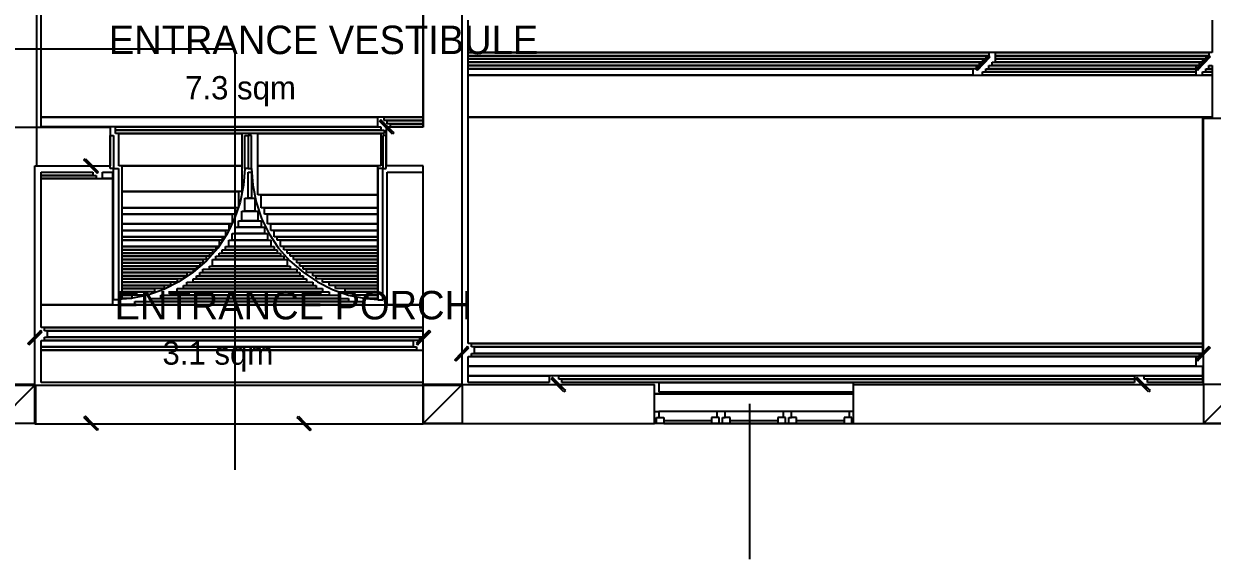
# Model space of a CAD drawing. Header units: millimetres. Extents: x -1419 to 55175, y -17366 to 3110.
# Drawn here: x 9290 to 18476, y -17366 to -13228 of the extents above; entities that cross this region are included whole.
import ezdxf

# ---------------------------------------------------------------- set-up
doc = ezdxf.new("R2010")
doc.units = ezdxf.units.MM
for name, color, linetype in [('COLUMN', 7, 'CONTINUOUS'), ('DOOR-EXISTING', 8, 'CONTINUOUS'), ('DOOR-NEW', 1, 'CONTINUOUS'), ('FLOW-PATIENT', 5, 'CONTINUOUS'), ('OPENING-CASED', 4, 'CONTINUOUS'), ('ROOM-AREA', 8, 'CONTINUOUS'), ('ROOM-TEXT', 7, 'CONTINUOUS'), ('WALL-EXISTING', 7, 'CONTINUOUS'), ('ZONE-COMMON', 8, 'CONTINUOUS'), ('ZONE-THEATRE', 1, 'CONTINUOUS')]:
    doc.layers.add(name, color=color, linetype=linetype)

msp = doc.modelspace()

# ---------------------------------------------------------------- linework, layer by layer
at = {"layer": 'COLUMN'}
for p, q in [((16649.3, -13575.9), (16750.4, -13474.7)), ((16750.4, -13474.7), (16662.4, -13585.7)), ((16750.4, -13474.7), (16662.4, -13585.7)), ((16662.4, -13585.7), (16760.2, -13484.5)), ((16760.2, -13484.5), (16750.4, -13474.7)), ((18450.3, -13474.7), (18352.4, -13575.9)), ((18362.2, -13585.7), (18450.3, -13474.7)), ((18362.2, -13585.7), (18450.3, -13474.7)), ((18460.1, -13484.5), (18362.2, -13585.7)), ((18450.3, -13474.7), (18460.1, -13484.5)), ((16662.4, -13585.7), (16649.3, -13575.9)), ((18352.4, -13575.9), (18362.2, -13585.7)), ((12049, -13970.7), (12039.2, -13980.5)), ((12039.2, -13980.5), (12150.1, -14071.8)), ((12039.2, -13980.5), (12150.1, -14071.8)), ((12140.3, -14081.6), (12039.2, -13980.5)), ((12150.1, -14071.8), (12049, -13970.7)), ((12150.1, -14071.8), (12140.3, -14081.6)), ((9755.3, -14280.6), (9768.4, -14270.8)), ((9866.3, -14372), (9755.3, -14280.6)), ((9755.3, -14280.6), (9856.5, -14381.8)), ((9866.3, -14372), (9755.3, -14280.6)), ((9768.4, -14270.8), (9866.3, -14372)), ((9856.5, -14381.8), (9866.3, -14372)), ((9321.4, -15699.9), (9422.5, -15598.7)), ((9422.5, -15598.7), (9331.2, -15709.7)), ((9422.5, -15598.7), (9331.2, -15709.7)), ((9331.2, -15709.7), (9432.3, -15608.5)), ((9432.3, -15608.5), (9422.5, -15598.7)), ((12420.9, -15598.7), (12323, -15699.9)), ((12332.8, -15709.7), (12420.9, -15598.7)), ((12332.8, -15709.7), (12420.9, -15598.7)), ((12434, -15608.5), (12332.8, -15709.7)), ((12420.9, -15598.7), (12434, -15608.5)), ((9331.2, -15709.7), (9321.4, -15699.9)), ((12323, -15699.9), (12332.8, -15709.7)), ((12623.2, -15823.9), (12721.1, -15722.7)), ((12721.1, -15722.7), (12633, -15833.6)), ((12721.1, -15722.7), (12633, -15833.6)), ((12633, -15833.6), (12730.9, -15732.5)), ((12730.9, -15732.5), (12721.1, -15722.7)), ((18450.3, -15722.7), (18352.4, -15823.9)), ((18362.2, -15833.6), (18450.3, -15722.7)), ((18362.2, -15833.6), (18450.3, -15722.7)), ((18460.1, -15732.5), (18362.2, -15833.6)), ((18450.3, -15722.7), (18460.1, -15732.5)), ((12633, -15833.6), (12623.2, -15823.9)), ((18352.4, -15823.9), (18362.2, -15833.6)), ((13376.9, -15960.9), (13367.1, -15970.7)), ((13367.1, -15970.7), (13478, -16062)), ((13367.1, -15970.7), (13478, -16062)), ((13465, -16071.8), (13367.1, -15970.7)), ((13478, -16062), (13376.9, -15960.9)), ((17895.6, -15960.9), (17885.8, -15970.7)), ((17885.8, -15970.7), (17996.8, -16062)), ((17885.8, -15970.7), (17996.8, -16062)), ((17983.7, -16071.8), (17885.8, -15970.7)), ((17996.8, -16062), (17895.6, -15960.9)), ((9080, -16316.5), (9380.1, -16016.3)), ((9380.1, -16016.3), (9080, -16016.3)), ((9080, -16316.5), (9380.1, -16016.3)), ((9380.1, -16016.3), (9380.1, -16316.5)), ((12378.5, -16016.3), (12378.5, -16316.5)), ((12378.5, -16316.5), (12678.7, -16016.3)), ((12678.7, -16016.3), (12378.5, -16016.3)), ((12378.5, -16316.5), (12678.7, -16016.3)), ((12678.7, -16016.3), (12678.7, -16316.5)), ((13478, -16062), (13465, -16071.8)), ((17996.8, -16062), (17983.7, -16071.8)), ((18407.9, -16016.3), (18407.9, -16316.5)), ((18407.9, -16316.5), (18708, -16016.3)), ((18708, -16016.3), (18407.9, -16016.3)), ((18407.9, -16316.5), (18708, -16016.3)), ((9380.1, -16316.5), (9080, -16316.5)), ((9768.4, -16261), (9755.3, -16270.8)), ((9755.3, -16270.8), (9866.3, -16362.2)), ((9755.3, -16270.8), (9866.3, -16362.2)), ((9856.5, -16372), (9755.3, -16270.8)), ((9866.3, -16362.2), (9768.4, -16261)), ((11403, -16270.8), (11412.8, -16261)), ((11510.6, -16362.2), (11403, -16270.8)), ((11403, -16270.8), (11500.8, -16372)), ((11510.6, -16362.2), (11403, -16270.8)), ((11412.8, -16261), (11510.6, -16362.2)), ((12678.7, -16316.5), (12378.5, -16316.5)), ((18708, -16316.5), (18407.9, -16316.5)), ((9866.3, -16362.2), (9856.5, -16372)), ((11500.8, -16372), (11510.6, -16362.2))]:
    msp.add_line(p, q, dxfattribs=at)
at = {"layer": 'DOOR-EXISTING'}
for p, q in [((9957.6, -14345.9), (9957.6, -14091.4)), ((9957.6, -14091.4), (9983.7, -14091.4)), ((9983.7, -14091.4), (9983.7, -14345.9)), ((10998.4, -14345.9), (10998.4, -14091.4)), ((10998.4, -14091.4), (11024.5, -14091.4)), ((11050.6, -14091.4), (11024.5, -14091.4)), ((11024.5, -14091.4), (11024.5, -14345.9)), ((11024.5, -14091.4), (11024.5, -14345.9)), ((11050.6, -14345.9), (11050.6, -14091.4)), ((12065.3, -14091.4), (12065.3, -14345.9)), ((12091.4, -14091.4), (12065.3, -14091.4)), ((12091.4, -14345.9), (12091.4, -14091.4)), ((9983.7, -14345.9), (9957.6, -14345.9)), ((9983.7, -15360.6), (9983.7, -14345.9)), ((9983.7, -14345.9), (10022.9, -14345.9)), ((10022.9, -14345.9), (10022.9, -15360.6)), ((10998.4, -14345.9), (10988.6, -14476.4)), ((11024.5, -14345.9), (10998.4, -14345.9)), ((11024.5, -14345.9), (11050.6, -14345.9)), ((11050.6, -14345.9), (11060.4, -14476.4)), ((12065.3, -14345.9), (12026.1, -14345.9)), ((12026.1, -14345.9), (12026.1, -15360.6)), ((12065.3, -14345.9), (12091.4, -14345.9)), ((12065.3, -15360.6), (12065.3, -14345.9)), ((10988.6, -14476.4), (10962.5, -14606.9)), ((11060.4, -14476.4), (11086.5, -14606.9)), ((10962.5, -14606.9), (10920.1, -14734.1)), ((11086.5, -14606.9), (11128.9, -14734.1)), ((10920.1, -14734.1), (10861.4, -14851.6)), ((11128.9, -14734.1), (11187.6, -14851.6)), ((10861.4, -14851.6), (10789.6, -14962.5)), ((11187.6, -14851.6), (11259.4, -14962.5)), ((10789.6, -14962.5), (10701.5, -15060.4)), ((11259.4, -14962.5), (11347.5, -15060.4)), ((10701.5, -15060.4), (10600.4, -15148.5)), ((11347.5, -15060.4), (11448.6, -15148.5)), ((10600.4, -15148.5), (10489.4, -15223.5)), ((11448.6, -15148.5), (11559.6, -15223.5)), ((10489.4, -15223.5), (10372, -15282.3)), ((11559.6, -15223.5), (11677, -15282.3)), ((10248, -15324.7), (10117.5, -15350.8)), ((10372, -15282.3), (10248, -15324.7)), ((11677, -15282.3), (11801, -15324.7)), ((11801, -15324.7), (11931.5, -15350.8)), ((10117.5, -15350.8), (9983.7, -15360.6)), ((10022.9, -15360.6), (9983.7, -15360.6)), ((11931.5, -15350.8), (12065.3, -15360.6)), ((12026.1, -15360.6), (12065.3, -15360.6)), ((15011.5, -16088.1), (14166.4, -16088.1)), ((14166.4, -16088.1), (15703.1, -16088.1)), ((14166.4, -16316.5), (14166.4, -16088.1)), ((15703.1, -16088.1), (15011.5, -16088.1)), ((15703.1, -16316.5), (15703.1, -16088.1)), ((14166.4, -16225.2), (14199.1, -16225.2)), ((14199.1, -16225.2), (14199.1, -16270.8)), ((15106.1, -16225.2), (14199.1, -16225.2)), ((14678.7, -16225.2), (14646, -16225.2)), ((14646, -16225.2), (14646, -16270.8)), ((14711.3, -16225.2), (14678.7, -16225.2)), ((14711.3, -16270.8), (14711.3, -16225.2)), ((15670.5, -16225.2), (15044.1, -16225.2)), ((15190.9, -16225.2), (15158.3, -16225.2)), ((15158.3, -16225.2), (15158.3, -16270.8)), ((15223.5, -16225.2), (15190.9, -16225.2)), ((15223.5, -16270.8), (15223.5, -16225.2)), ((15703.1, -16225.2), (15670.5, -16225.2)), ((15670.5, -16225.2), (15670.5, -16270.8)), ((14238.2, -16316.5), (14166.4, -16316.5)), ((14179.5, -16316.5), (14179.5, -16270.8)), ((14179.5, -16270.8), (14199.1, -16270.8)), ((14199.1, -16270.8), (14238.2, -16270.8)), ((14238.2, -16270.8), (14238.2, -16316.5)), ((14238.2, -16293.7), (14606.9, -16293.7)), ((14238.2, -16316.5), (15011.5, -16316.5)), ((15628.1, -16316.5), (14238.2, -16316.5)), ((14469.9, -16316.5), (14939.7, -16316.5)), ((14646, -16270.8), (14606.9, -16270.8)), ((14606.9, -16270.8), (14606.9, -16316.5)), ((14606.9, -16316.5), (14678.7, -16316.5)), ((14665.6, -16270.8), (14646, -16270.8)), ((14665.6, -16316.5), (14665.6, -16270.8)), ((14678.7, -16316.5), (14750.4, -16316.5)), ((14691.7, -16316.5), (14691.7, -16270.8)), ((14691.7, -16270.8), (14711.3, -16270.8)), ((14750.4, -16270.8), (14711.3, -16270.8)), ((14750.4, -16316.5), (14750.4, -16270.8)), ((14750.4, -16293.7), (15119.1, -16293.7)), ((15011.5, -16316.5), (15628.1, -16316.5)), ((15083.2, -16316.5), (15556.3, -16316.5)), ((15158.3, -16270.8), (15119.1, -16270.8)), ((15119.1, -16270.8), (15119.1, -16316.5)), ((15119.1, -16316.5), (15190.9, -16316.5)), ((15177.8, -16270.8), (15158.3, -16270.8)), ((15177.8, -16316.5), (15177.8, -16270.8)), ((15190.9, -16316.5), (15262.7, -16316.5)), ((15204, -16316.5), (15204, -16270.8)), ((15204, -16270.8), (15223.5, -16270.8)), ((15262.7, -16270.8), (15223.5, -16270.8)), ((15262.7, -16316.5), (15262.7, -16270.8)), ((15262.7, -16293.7), (15631.4, -16293.7)), ((15670.5, -16270.8), (15631.4, -16270.8)), ((15631.4, -16270.8), (15631.4, -16316.5)), ((15631.4, -16316.5), (15703.1, -16316.5)), ((15690.1, -16270.8), (15670.5, -16270.8)), ((15690.1, -16316.5), (15690.1, -16270.8))]:
    msp.add_line(p, q, dxfattribs=at)
at = {"layer": 'DOOR-NEW'}
msp.add_line((14900, -16166), (14900, -17366), dxfattribs=at)
at = {"layer": 'FLOW-PATIENT'}
for p, q in [((10925, -13425), (4225, -13425)), ((10925, -16675), (10925, -13425))]:
    msp.add_line(p, q, dxfattribs=at)
at = {"layer": 'OPENING-CASED'}
for p, q in [((9390, -10995.1), (9390, -14326.3)), ((7543.2, -16020), (12678.7, -16020)), ((9376.9, -16320), (12378.5, -16320))]:
    msp.add_line(p, q, dxfattribs=at)
at = {"layer": 'WALL-EXISTING'}
for p, q in [((12678.7, -16016.3), (12678.7, -9709.6)), ((12378.5, -12205.6), (12378.5, -14026.1)), ((18404.6, -13957.6), (18404.6, -16016.3)), ((18404.6, -13957.6), (18704.8, -13957.6)), ((9076.7, -14026.1), (9957.6, -14026.1)), ((9957.6, -14026.1), (9957.6, -14326.3)), ((12378.5, -14026.1), (12091.4, -14026.1)), ((12091.4, -14026.1), (12091.4, -14326.3)), ((9376.9, -16316.5), (9376.9, -14326.3)), ((9376.9, -14326.3), (9957.6, -14326.3)), ((12378.5, -14326.3), (12091.4, -14326.3)), ((12378.5, -16316.5), (12378.5, -14326.3)), ((12678.7, -16016.3), (14166.4, -16016.3)), ((14166.4, -16316.5), (14166.4, -16016.3)), ((15703.1, -16316.5), (15703.1, -16016.3)), ((15703.1, -16016.3), (18404.6, -16016.3)), ((9376.9, -16316.5), (9076.7, -16316.5)), ((12378.5, -16316.5), (14166.4, -16316.5)), ((15703.1, -16316.5), (18704.8, -16316.5))]:
    msp.add_line(p, q, dxfattribs=at)
at = {"layer": 'ZONE-COMMON'}
for p, q in [((9425, -13950), (9425, -12725)), ((12375, -12725), (12375, -13950)), ((12375, -13950), (9425, -13950)), ((9425, -13950), (12025, -13950)), ((9425, -14025), (9425, -13950)), ((12025, -13950), (12025, -14025)), ((12075, -13950), (12375, -13950)), ((12075, -13975), (12075, -13950)), ((12375, -13950), (12375, -13975)), ((12025, -14025), (9425, -14025)), ((10000, -14025), (12050, -14025)), ((10000, -14050), (10000, -14025)), ((12050, -14050), (10000, -14050)), ((10000, -14050), (12075, -14050)), ((10000, -14075), (10000, -14050)), ((12050, -14025), (12050, -14050)), ((12375, -13975), (12075, -13975)), ((12075, -14050), (12075, -14075)), ((12100, -13975), (12375, -13975)), ((12100, -14000), (12100, -13975)), ((12375, -14000), (12100, -14000)), ((12125, -14000), (12375, -14000)), ((12125, -14025), (12125, -14000)), ((12375, -14025), (12125, -14025)), ((12375, -13975), (12375, -14000)), ((12375, -14000), (12375, -14025)), ((12075, -14075), (10000, -14075)), ((10025, -14075), (10975, -14075)), ((10025, -14325), (10025, -14075)), ((10975, -14075), (10975, -14325)), ((11100, -14075), (12050, -14075)), ((11100, -14325), (11100, -14075)), ((12050, -14075), (12050, -14325)), ((10975, -14325), (10025, -14325)), ((10050, -14325), (10975, -14325)), ((10050, -14525), (10050, -14325)), ((10975, -14325), (10975, -14525)), ((12050, -14325), (11100, -14325)), ((11100, -14325), (12025, -14325)), ((11100, -14550), (11100, -14325)), ((12025, -14325), (12025, -14550)), ((9425, -14375), (9825, -14375)), ((9425, -14400), (9425, -14375)), ((9825, -14400), (9425, -14400)), ((9425, -14400), (9850, -14400)), ((9425, -14425), (9425, -14400)), ((9825, -14375), (9825, -14400)), ((9850, -14400), (9850, -14425)), ((9900, -14375), (9975, -14375)), ((9900, -14425), (9900, -14375)), ((9975, -14375), (9975, -14425)), ((11025, -14375), (11050, -14375)), ((11025, -14575), (11025, -14375)), ((11050, -14375), (11050, -14575)), ((12100, -14375), (12375, -14375)), ((12100, -15400), (12100, -14375)), ((12375, -14375), (12375, -15400)), ((9850, -14425), (9425, -14425)), ((9425, -14425), (9975, -14425)), ((9425, -15400), (9425, -14425)), ((9975, -14425), (9900, -14425)), ((9975, -14425), (9975, -15400)), ((10975, -14525), (10050, -14525)), ((10050, -14525), (10950, -14525)), ((10050, -14650), (10050, -14525)), ((10950, -14525), (10950, -14650)), ((11000, -14575), (11075, -14575)), ((11000, -14675), (11000, -14575)), ((11050, -14575), (11025, -14575)), ((11075, -14575), (11075, -14675)), ((12025, -14550), (11100, -14550)), ((11125, -14550), (12025, -14550)), ((11125, -14650), (11125, -14550)), ((12025, -14550), (12025, -14650)), ((10950, -14650), (10050, -14650)), ((10050, -14650), (10925, -14650)), ((10050, -14700), (10050, -14650)), ((10925, -14650), (10925, -14700)), ((10975, -14675), (11100, -14675)), ((10975, -14750), (10975, -14675)), ((11075, -14675), (11000, -14675)), ((11100, -14675), (11100, -14750)), ((12025, -14650), (11125, -14650)), ((11150, -14650), (12025, -14650)), ((11150, -14700), (11150, -14650)), ((12025, -14650), (12025, -14700)), ((10925, -14700), (10050, -14700)), ((10050, -14700), (10900, -14700)), ((10050, -14775), (10050, -14700)), ((10900, -14775), (10050, -14775)), ((10050, -14775), (10875, -14775)), ((10050, -14825), (10050, -14775)), ((10875, -14775), (10875, -14825)), ((10900, -14700), (10900, -14775)), ((10950, -14750), (11125, -14750)), ((10950, -14800), (10950, -14750)), ((11100, -14750), (10975, -14750)), ((11125, -14750), (11125, -14800)), ((12025, -14700), (11150, -14700)), ((11175, -14700), (12025, -14700)), ((11175, -14775), (11175, -14700)), ((12025, -14775), (11175, -14775)), ((11200, -14775), (12025, -14775)), ((11200, -14825), (11200, -14775)), ((12025, -14700), (12025, -14775)), ((12025, -14775), (12025, -14825)), ((10875, -14825), (10050, -14825)), ((10050, -14825), (10850, -14825)), ((10050, -14875), (10050, -14825)), ((10850, -14875), (10050, -14875)), ((10050, -14875), (10825, -14875)), ((10050, -14900), (10050, -14875)), ((10825, -14875), (10825, -14900)), ((10850, -14825), (10850, -14875)), ((10900, -14850), (11175, -14850)), ((10900, -14900), (10900, -14850)), ((10925, -14800), (11150, -14800)), ((10925, -14850), (10925, -14800)), ((11150, -14850), (10925, -14850)), ((11125, -14800), (10950, -14800)), ((11150, -14800), (11150, -14850)), ((11175, -14850), (11175, -14900)), ((12025, -14825), (11200, -14825)), ((11225, -14825), (12025, -14825)), ((11225, -14875), (11225, -14825)), ((12025, -14875), (11225, -14875)), ((11250, -14875), (12025, -14875)), ((11250, -14900), (11250, -14875)), ((12025, -14825), (12025, -14875)), ((12025, -14875), (12025, -14900)), ((10825, -14900), (10050, -14900)), ((10050, -14900), (10800, -14900)), ((10050, -14950), (10050, -14900)), ((10800, -14950), (10050, -14950)), ((10050, -14950), (10775, -14950)), ((10050, -14975), (10050, -14950)), ((10775, -14950), (10775, -14975)), ((10800, -14900), (10800, -14950)), ((10850, -14950), (11225, -14950)), ((10850, -14975), (10850, -14950)), ((10875, -14900), (11200, -14900)), ((10875, -14950), (10875, -14900)), ((11200, -14950), (10875, -14950)), ((11175, -14900), (10900, -14900)), ((11200, -14900), (11200, -14950)), ((11225, -14950), (11225, -14975)), ((12025, -14900), (11250, -14900)), ((11275, -14900), (12025, -14900)), ((11275, -14950), (11275, -14900)), ((12025, -14950), (11275, -14950)), ((11300, -14950), (12025, -14950)), ((11300, -14975), (11300, -14950)), ((12025, -14900), (12025, -14950)), ((12025, -14950), (12025, -14975)), ((10775, -14975), (10050, -14975)), ((10050, -14975), (10750, -14975)), ((10050, -15000), (10050, -14975)), ((10750, -15000), (10050, -15000)), ((10050, -15000), (10725, -15000)), ((10050, -15025), (10050, -15000)), ((10725, -15025), (10050, -15025)), ((10050, -15025), (10700, -15025)), ((10050, -15050), (10050, -15025)), ((10700, -15050), (10050, -15050)), ((10050, -15050), (10675, -15050)), ((10050, -15075), (10050, -15050)), ((10675, -15050), (10675, -15075)), ((10700, -15025), (10700, -15050)), ((10725, -15000), (10725, -15025)), ((10750, -14975), (10750, -15000)), ((10750, -15050), (11325, -15050)), ((10750, -15100), (10750, -15050)), ((10775, -15025), (11300, -15025)), ((10775, -15050), (10775, -15025)), ((11300, -15050), (10775, -15050)), ((10800, -15000), (11275, -15000)), ((10800, -15025), (10800, -15000)), ((11275, -15025), (10800, -15025)), ((10825, -14975), (11250, -14975)), ((10825, -15000), (10825, -14975)), ((11250, -15000), (10825, -15000)), ((11225, -14975), (10850, -14975)), ((11250, -14975), (11250, -15000)), ((11275, -15000), (11275, -15025)), ((12025, -14975), (11300, -14975)), ((11300, -15025), (11300, -15050)), ((11325, -14975), (12025, -14975)), ((11325, -15000), (11325, -14975)), ((12025, -15000), (11325, -15000)), ((11325, -15050), (11325, -15100)), ((11350, -15000), (12025, -15000)), ((11350, -15025), (11350, -15000)), ((12025, -15025), (11350, -15025)), ((11375, -15025), (12025, -15025)), ((11375, -15050), (11375, -15025)), ((12025, -15050), (11375, -15050)), ((11400, -15050), (12025, -15050)), ((11400, -15075), (11400, -15050)), ((12025, -14975), (12025, -15000)), ((12025, -15000), (12025, -15025)), ((12025, -15025), (12025, -15050)), ((12025, -15050), (12025, -15075)), ((10675, -15075), (10050, -15075)), ((10050, -15075), (10650, -15075)), ((10050, -15100), (10050, -15075)), ((10650, -15100), (10050, -15100)), ((10050, -15100), (10625, -15100)), ((10050, -15125), (10050, -15100)), ((10625, -15125), (10050, -15125)), ((10050, -15125), (10600, -15125)), ((10050, -15150), (10050, -15125)), ((10600, -15150), (10050, -15150)), ((10050, -15150), (10550, -15150)), ((10050, -15175), (10050, -15150)), ((10550, -15150), (10550, -15175)), ((10600, -15125), (10600, -15150)), ((10625, -15100), (10625, -15125)), ((10650, -15075), (10650, -15100)), ((10650, -15150), (11425, -15150)), ((10650, -15175), (10650, -15150)), ((10675, -15125), (11400, -15125)), ((10675, -15150), (10675, -15125)), ((11400, -15150), (10675, -15150)), ((10725, -15100), (11350, -15100)), ((10725, -15125), (10725, -15100)), ((11350, -15125), (10725, -15125)), ((11325, -15100), (10750, -15100)), ((11350, -15100), (11350, -15125)), ((12025, -15075), (11400, -15075)), ((11400, -15125), (11400, -15150)), ((11425, -15075), (12025, -15075)), ((11425, -15100), (11425, -15075)), ((12025, -15100), (11425, -15100)), ((11425, -15150), (11425, -15175)), ((11450, -15100), (12025, -15100)), ((11450, -15125), (11450, -15100)), ((12025, -15125), (11450, -15125)), ((11475, -15125), (12025, -15125)), ((11475, -15150), (11475, -15125)), ((12025, -15150), (11475, -15150)), ((11525, -15150), (12025, -15150)), ((11525, -15175), (11525, -15150)), ((12025, -15075), (12025, -15100)), ((12025, -15100), (12025, -15125)), ((12025, -15125), (12025, -15150)), ((12025, -15150), (12025, -15175)), ((10550, -15175), (10050, -15175)), ((10050, -15175), (10525, -15175)), ((10050, -15200), (10050, -15175)), ((10525, -15200), (10050, -15200)), ((10050, -15200), (10475, -15200)), ((10050, -15225), (10050, -15200)), ((10475, -15225), (10050, -15225)), ((10050, -15225), (10425, -15225)), ((10050, -15250), (10050, -15225)), ((10425, -15225), (10425, -15250)), ((10475, -15200), (10475, -15225)), ((10525, -15175), (10525, -15200)), ((10550, -15225), (11525, -15225)), ((10550, -15250), (10550, -15225)), ((10600, -15200), (11475, -15200)), ((10600, -15225), (10600, -15200)), ((11475, -15225), (10600, -15225)), ((10625, -15175), (11450, -15175)), ((10625, -15200), (10625, -15175)), ((11450, -15200), (10625, -15200)), ((11425, -15175), (10650, -15175)), ((11450, -15175), (11450, -15200)), ((11475, -15200), (11475, -15225)), ((12025, -15175), (11525, -15175)), ((11525, -15225), (11525, -15250)), ((11550, -15175), (12025, -15175)), ((11550, -15200), (11550, -15175)), ((12025, -15200), (11550, -15200)), ((11600, -15200), (12025, -15200)), ((11600, -15225), (11600, -15200)), ((12025, -15225), (11600, -15225)), ((11650, -15225), (12025, -15225)), ((11650, -15250), (11650, -15225)), ((12025, -15175), (12025, -15200)), ((12025, -15200), (12025, -15225)), ((12025, -15225), (12025, -15250)), ((10425, -15250), (10050, -15250)), ((10050, -15250), (10375, -15250)), ((10050, -15275), (10050, -15250)), ((10375, -15275), (10050, -15275)), ((10050, -15275), (10300, -15275)), ((10050, -15300), (10050, -15275)), ((10300, -15300), (10050, -15300)), ((10050, -15300), (10225, -15300)), ((10050, -15325), (10050, -15300)), ((10225, -15325), (10050, -15325)), ((10050, -15325), (10125, -15325)), ((10050, -15350), (10050, -15325)), ((10125, -15325), (10125, -15350)), ((10225, -15300), (10225, -15325)), ((10300, -15275), (10300, -15300)), ((10350, -15325), (11725, -15325)), ((10350, -15350), (10350, -15325)), ((10375, -15250), (10375, -15275)), ((10425, -15300), (11650, -15300)), ((10425, -15325), (10425, -15300)), ((11650, -15325), (10425, -15325)), ((10475, -15275), (11600, -15275)), ((10475, -15300), (10475, -15275)), ((11600, -15300), (10475, -15300)), ((10525, -15250), (11550, -15250)), ((10525, -15275), (10525, -15250)), ((11550, -15275), (10525, -15275)), ((11525, -15250), (10550, -15250)), ((11550, -15250), (11550, -15275)), ((11600, -15275), (11600, -15300)), ((12025, -15250), (11650, -15250)), ((11650, -15300), (11650, -15325)), ((11700, -15250), (12025, -15250)), ((11700, -15275), (11700, -15250)), ((12025, -15275), (11700, -15275)), ((11725, -15325), (11725, -15350)), ((11775, -15275), (12025, -15275)), ((11775, -15300), (11775, -15275)), ((12025, -15300), (11775, -15300)), ((11850, -15300), (12025, -15300)), ((11850, -15325), (11850, -15300)), ((12025, -15325), (11850, -15325)), ((11950, -15325), (12025, -15325)), ((11950, -15350), (11950, -15325)), ((12025, -15250), (12025, -15275)), ((12025, -15275), (12025, -15300)), ((12025, -15300), (12025, -15325)), ((12025, -15325), (12025, -15350)), ((9975, -15400), (9425, -15400)), ((9425, -15400), (12375, -15400)), ((9425, -15575), (9425, -15400)), ((10125, -15350), (10050, -15350)), ((10150, -15375), (11925, -15375)), ((10150, -15400), (10150, -15375)), ((11925, -15400), (10150, -15400)), ((10275, -15350), (11800, -15350)), ((10275, -15375), (10275, -15350)), ((11800, -15375), (10275, -15375)), ((11725, -15350), (10350, -15350)), ((11800, -15350), (11800, -15375)), ((11925, -15375), (11925, -15400)), ((12025, -15350), (11950, -15350)), ((12375, -15400), (12100, -15400)), ((12375, -15400), (12375, -15575)), ((12375, -15575), (9425, -15575)), ((9450, -15575), (12375, -15575)), ((9450, -15600), (9450, -15575)), ((12375, -15600), (9450, -15600)), ((9475, -15600), (12375, -15600)), ((9475, -15650), (9475, -15600)), ((12375, -15575), (12375, -15600)), ((12375, -15600), (12375, -15650)), ((9425, -15675), (12300, -15675)), ((9425, -15725), (9425, -15675)), ((9450, -15650), (12350, -15650)), ((9450, -15675), (9450, -15650)), ((12350, -15675), (9450, -15675)), ((12375, -15650), (9475, -15650)), ((12300, -15675), (12300, -15725)), ((12350, -15650), (12350, -15675)), ((12300, -15725), (9425, -15725)), ((9425, -15725), (12325, -15725)), ((9425, -15750), (9425, -15725)), ((9425, -15750), (12375, -15750)), ((9425, -16000), (9425, -15750)), ((12325, -15750), (9425, -15750)), ((12325, -15725), (12325, -15750)), ((12375, -15750), (12375, -16000)), ((12375, -16000), (9425, -16000))]:
    msp.add_line(p, q, dxfattribs=at)
at = {"layer": 'ZONE-THEATRE'}
for p, q in [((12725, -13450), (12725, -13200)), ((18475, -13200), (18475, -13450)), ((18475, -13450), (12725, -13450)), ((12725, -13450), (16750, -13450)), ((12725, -13475), (12725, -13450)), ((16750, -13475), (12725, -13475)), ((12725, -13475), (16725, -13475)), ((12725, -13500), (12725, -13475)), ((12725, -13500), (16700, -13500)), ((12725, -13525), (12725, -13500)), ((16725, -13500), (12725, -13500)), ((16700, -13500), (16700, -13525)), ((16725, -13475), (16725, -13500)), ((16750, -13450), (16750, -13475)), ((16800, -13450), (18450, -13450)), ((16800, -13475), (16800, -13450)), ((18450, -13475), (16800, -13475)), ((16800, -13475), (18425, -13475)), ((16800, -13500), (16800, -13475)), ((18425, -13500), (16800, -13500)), ((16800, -13500), (18400, -13500)), ((16800, -13525), (16800, -13500)), ((18400, -13500), (18400, -13525)), ((18425, -13475), (18425, -13500)), ((18450, -13450), (18450, -13475)), ((16700, -13525), (12725, -13525)), ((12725, -13525), (16675, -13525)), ((12725, -13550), (12725, -13525)), ((16675, -13550), (12725, -13550)), ((12725, -13550), (16650, -13550)), ((12725, -13575), (12725, -13550)), ((16650, -13575), (12725, -13575)), ((12725, -13575), (16625, -13575)), ((12725, -13625), (12725, -13575)), ((16625, -13575), (16625, -13625)), ((16650, -13550), (16650, -13575)), ((16675, -13525), (16675, -13550)), ((16725, -13575), (18350, -13575)), ((16725, -13600), (16725, -13575)), ((16750, -13550), (18350, -13550)), ((16750, -13575), (16750, -13550)), ((18350, -13575), (16750, -13575)), ((16775, -13525), (18375, -13525)), ((16775, -13550), (16775, -13525)), ((18375, -13550), (16775, -13550)), ((18400, -13525), (16800, -13525)), ((18350, -13550), (18350, -13575)), ((18350, -13575), (18350, -13600)), ((18375, -13525), (18375, -13550)), ((18425, -13575), (18475, -13575)), ((18425, -13600), (18425, -13575)), ((18450, -13550), (18475, -13550)), ((18450, -13575), (18450, -13550)), ((18475, -13575), (18450, -13575)), ((18475, -13550), (18475, -13575)), ((18475, -13575), (18475, -13600)), ((12725, -13625), (18475, -13625)), ((12725, -13950), (12725, -13625)), ((16625, -13625), (12725, -13625)), ((16700, -13600), (18350, -13600)), ((16700, -13625), (16700, -13600)), ((18350, -13625), (16700, -13625)), ((18350, -13600), (16725, -13600)), ((18350, -13600), (18350, -13625)), ((18400, -13600), (18475, -13600)), ((18400, -13625), (18400, -13600)), ((18475, -13625), (18400, -13625)), ((18475, -13600), (18425, -13600)), ((18475, -13600), (18475, -13625)), ((18475, -13625), (18475, -13950)), ((18475, -13950), (12725, -13950)), ((12725, -13950), (18400, -13950)), ((12725, -15700), (12725, -13950)), ((18400, -13950), (18400, -15700)), ((18400, -15700), (12725, -15700)), ((12750, -15700), (18400, -15700)), ((12750, -15725), (12750, -15700)), ((18400, -15700), (18400, -15725)), ((18400, -15725), (12750, -15725)), ((12750, -15775), (18375, -15775)), ((12750, -15800), (12750, -15775)), ((12775, -15725), (18400, -15725)), ((12775, -15775), (12775, -15725)), ((18400, -15775), (12775, -15775)), ((18375, -15775), (18375, -15800)), ((18400, -15725), (18400, -15775)), ((12725, -15800), (18350, -15800)), ((12725, -15875), (12725, -15800)), ((12725, -15875), (18400, -15875)), ((12725, -15950), (12725, -15875)), ((18350, -15875), (12725, -15875)), ((18375, -15800), (12750, -15800)), ((18350, -15800), (18350, -15875)), ((18400, -15875), (18400, -15950)), ((18400, -15950), (12725, -15950)), ((12725, -15950), (13350, -15950)), ((12725, -16000), (12725, -15950)), ((13350, -15950), (13350, -16000)), ((13425, -15950), (17875, -15950)), ((13425, -15975), (13425, -15950)), ((17875, -15975), (13425, -15975)), ((13450, -15975), (17875, -15975)), ((13450, -16000), (13450, -15975)), ((17875, -15950), (17875, -15975)), ((17875, -15975), (17875, -16000)), ((17950, -15950), (18400, -15950)), ((17950, -15975), (17950, -15950)), ((18400, -15975), (17950, -15975)), ((17975, -15975), (18400, -15975)), ((17975, -16000), (17975, -15975)), ((18400, -15950), (18400, -15975)), ((18400, -15975), (18400, -16000)), ((13350, -16000), (12725, -16000)), ((17875, -16000), (13450, -16000)), ((14200, -16000), (15700, -16000)), ((14200, -16075), (14200, -16000)), ((15700, -16000), (15700, -16075)), ((18400, -16000), (17975, -16000)), ((15700, -16075), (14200, -16075))]:
    msp.add_line(p, q, dxfattribs=at)

# ---------------------------------------------------------------- texts
at = {"layer": 'ROOM-AREA'}
for s, p in [('7.3 sqm', (10537.5, -13812.5)), ('3.1 sqm', (10362.5, -15862.5))]:
    msp.add_text(s, height=180, dxfattribs=at).set_placement(p)
at = {"layer": 'ROOM-TEXT'}
for s, p in [('ENTRANCE VESTIBULE', (9947.5, -13462.5)), ('ENTRANCE PORCH', (9992.5, -15512.5))]:
    msp.add_text(s, height=220, dxfattribs=at).set_placement(p)

doc.saveas('drawing.dxf')
